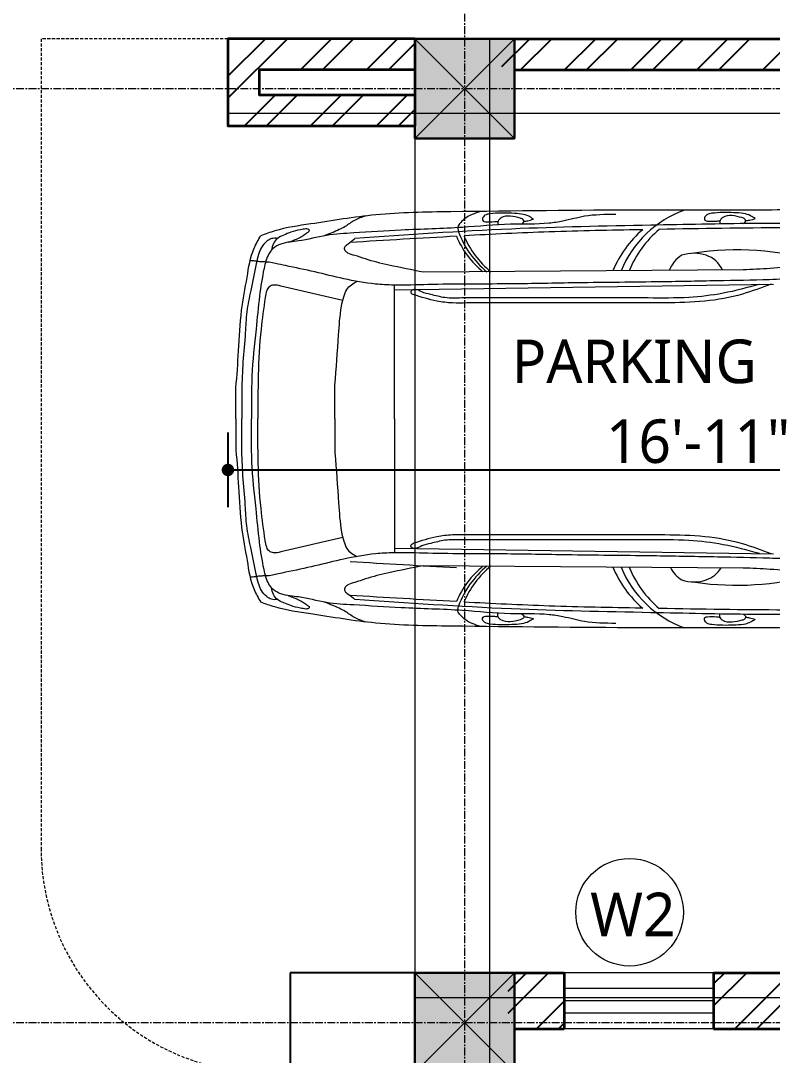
# Model space of a CAD drawing. Header units: inches. Extents: x 130993 to 274375, y -5108 to 103559.
# Drawn here: x 150370.2 to 150490.9, y 48580.2 to 48746.3 of the extents above; entities that cross this region are included whole.
import ezdxf

# ---------------------------------------------------------------- set-up
doc = ezdxf.new("R2010")
doc.units = ezdxf.units.IN
doc.header["$MEASUREMENT"] = 0
doc.header["$PDMODE"] = 2
doc.header["$PDSIZE"] = -3
doc.linetypes.add('CENTER', pattern=[2, 1.25, -0.25, 0.25, -0.25])
doc.linetypes.add('DASHED', pattern=[0.75, 0.5, -0.25])
doc.layers.add('A-HATCH', color=7, linetype='Continuous')
doc.layers.add('Text-internal', color=7, linetype='Continuous')
for name, color, linetype, lineweight in [('A_Grid Name', 216, 'Continuous', 5), ('Center line', 252, 'CENTER', 20), ('Column', 14, 'Continuous', 30), ('Dim-external', 151, 'Continuous', 9), ('Dim-internal', 150, 'Continuous', 9), ('Door-window', 40, 'Continuous', 15), ('FURNITURE', 31, 'Continuous', 13), ('HATCH', 9, 'Continuous', 9), ('sill', 30, 'Continuous', 20), ('Stairs', 134, 'Continuous', 25), ('text window', 212, 'Continuous', 20), ('Wall-Section', 6, 'Continuous', 35)]:
    doc.layers.add(name, color=color, linetype=linetype, lineweight=lineweight)
doc.styles.add('int text 1in-8ft', font='trebuc.ttf', dxfattribs={"height": 7})
doc.dimstyles.new('dim 1in-8ft', dxfattribs={"dimtxt": 7, "dimasz": 2, "dimexe": 6, "dimexo": 6, "dimgap": 1, "dimtad": 1, "dimdec": 0, "dimzin": 0, "dimdsep": 46, "dimlunit": 4, "dimtxsty": 'int text 1in-8ft', "dimblk": 'DOT', "dimcen": 4, "dimdle": 6, "dimclrt": 7, "dimadec": 0, "dimazin": 0, "dimtfac": 1, "dimtdec": 0, "dimtofl": 0, "dimtmove": 0, "dimatfit": 3, "dimfxl": 6, "dimfxlon": 1, "dimtolj": 1, "dimtzin": 0, "dimarcsym": 0})

# ---------------------------------------------------------------- blocks, each defined once
blk = doc.blocks.new('BP')
at = {"layer": 'A_Grid Name'}
for p, q in [((521, 0), (-30, 0)), ((0, 0), (0, -286.82)), ((12, 0), (12, -287.79)), ((521, -12), (-30, -12)), ((521, -154), (0, -154))]:
    blk.add_line(p, q, dxfattribs=at)
blk.add_lwpolyline([(551, -331.26), (551, -317.22), (521, -314.8), (521, -87), (521, -87), (521, 0), (-30, 0), (-30, -14), (0, -14), (0, -272.82), (-30, -270.4), (-30, -284.4)], close=True, dxfattribs=at)
blk = doc.blocks.new('A$C566640F6')
for p, q in [((41.88, 17.91), (3.47, 17.63)), ((0, 15.52), (45.52, 16.19)), ((-6.22, 14.22), (-13.67, 15.97)), ((0, 0), (0, 16.08)), ((30.46, 14.53), (8.07, 14.53)), ((32.49, 13.93), (8.68, 13.93)), ((-19.04, 0), (-19.04, 3.75)), ((-7.15, 0), (-7.15, 4.07)), ((-18.35, 3.4), (-18.35, 0)), ((-17.17, 3.48), (-17.17, 0)), ((-16.4, 3.21), (-16.4, 0)), ((-19.04, 0), (-19.04, -3.75)), ((-18.35, -3.4), (-18.35, 0)), ((-17.17, -3.48), (-17.17, 0)), ((-16.4, -3.21), (-16.4, 0)), ((-7.15, 0), (-7.15, -4.07)), ((0, 0), (0, -16.08)), ((-6.22, -14.22), (-13.67, -15.97)), ((30.46, -14.53), (8.07, -14.53)), ((32.49, -13.93), (8.68, -13.93)), ((0, -15.52), (45.52, -16.19)), ((41.88, -17.91), (3.47, -17.63))]:
    blk.add_line(p, q)
for centre, radius, start, end in [((39.27, 12.82), 13.05, 109.8487, 157.5242), ((18.13, 26.3), 11.12, 200.0378, 230.7676), ((38.3, 12.82), 13.05, 130.5491, 157.5242), ((40.24, 12.82), 13.05, 130.3068, 157.5242), ((17.66, 26.3), 11.12, 203.0588, 230.7676), ((18.6, 26.3), 11.12, 202.7765, 230.7676), ((35.99, 15.54), 4.37, 70.5155, 109.4845), ((41.1, -14.45), 34.75, 73.4587, 98.5365), ((36.49, 16.44), 3.78, 121.2997, 158.0721), ((36.3, 16.42), 3.44, 25.3492, 70.5155), ((17.66, -26.3), 11.12, 129.2324, 156.9412), ((18.13, -26.3), 11.12, 129.2324, 159.9622), ((18.6, -26.3), 11.12, 129.2324, 157.2235), ((38.3, -12.82), 13.05, 202.4758, 229.4509), ((39.27, -12.82), 13.05, 202.4758, 250.1513), ((40.24, -12.82), 13.05, 202.4758, 229.6932), ((36.49, -16.11), 3.78, 207.4581, 238.7003), ((36.3, -16.09), 3.44, 289.4845, 328.4189), ((35.99, -15.21), 4.37, 250.5155, 289.4845), ((41.1, 14.78), 34.75, 261.8365, 285.3266)]:
    blk.add_arc(centre, radius, start, end)
for points, knots in [([(57, 25.1), (51.31, 25.14), (43, 25.06), (27.05, 25.13), (11.41, 24.94), (-1.9, 24.78), (-8.9, 23.56), (-13.57, 22.93), (-15.5, 22.21), (-16.06, 22.01)], [0.0986186, 0.0986186, 0.0986186, 0.0986186, 0.1722401, 0.2845904, 0.4554356, 0.5228586, 0.5816435, 0.614478, 0.6277141, 0.6277141, 0.6277141, 0.6277141]), ([(57.96, 23.34), (56.63, 23.38), (51.66, 23.49), (42.61, 23.52), (29.3, 23.23), (13.34, 22.94), (1.5, 22.11), (-4.78, 21.67)], [0.100205, 0.100205, 0.100205, 0.100205, 0.24841, 0.652007, 1.106107, 1.72636, 2.424739, 2.424739, 2.424739, 2.424739]), ([(29.82, 22.73), (29.75, 22.73), (26.01, 22.66), (18.84, 22.54), (11.76, 22.18), (8.35, 22)], [1.1382315, 1.1382315, 1.1382315, 1.1382315, 1.1457256, 1.5539883, 1.9336642, 1.9336642, 1.9336642, 1.9336642]), ([(58.69, 22.87), (54.74, 22.92), (45.78, 23.01), (36.82, 22.86), (31.8, 22.77)], [0.0692914, 0.0692914, 0.0692914, 0.0692914, 0.5072459, 1.0648991, 1.0648991, 1.0648991, 1.0648991]), ([(64.97, 22.95), (64.98, 22.95), (65.05, 22.92), (65.19, 22.79), (64.81, 22.38), (63.94, 22.08), (62.53, 21.73), (59.97, 21.27), (56.74, 20.39), (53.33, 19.29), (50.66, 18.8), (48.12, 18.35), (45.22, 18.03), (42.96, 17.95), (41.88, 17.91)], [0.0768761, 0.0768761, 0.0768761, 0.0768761, 0.0781832, 0.0851135, 0.0939014, 0.1280431, 0.1945208, 0.2510977, 0.4182102, 0.5656124, 0.6479177, 0.7203087, 0.8512205, 0.9714398, 0.9714398, 0.9714398, 0.9714398]), ([(64.97, -22.95), (64.98, -22.95), (65.05, -22.92), (65.19, -22.79), (64.81, -22.38), (63.94, -22.08), (62.53, -21.73), (59.97, -21.27), (56.74, -20.39), (53.33, -19.29), (50.66, -18.8), (48.12, -18.35), (45.22, -18.03), (42.96, -17.95), (41.88, -17.91)], [0.0768761, 0.0768761, 0.0768761, 0.0768761, 0.0781832, 0.0851135, 0.0939014, 0.1280431, 0.1945208, 0.2510977, 0.4182102, 0.5656124, 0.6479177, 0.7203087, 0.8512205, 0.9714398, 0.9714398, 0.9714398, 0.9714398]), ([(56.98, -25.13), (52.9, -25.16), (43.79, -25.06), (27.05, -25.13), (11.41, -24.94), (-1.9, -24.78), (-8.9, -23.56), (-13.57, -22.93), (-15.5, -22.21), (-16.06, -22.01)], [0.0808297, 0.0808297, 0.0808297, 0.0808297, 0.1722401, 0.2845904, 0.4554356, 0.5228586, 0.5816435, 0.614478, 0.6277141, 0.6277141, 0.6277141, 0.6277141]), ([(57.96, -23.34), (56.63, -23.38), (51.66, -23.49), (42.61, -23.52), (29.3, -23.23), (13.34, -22.94), (1.5, -22.11), (-4.78, -21.67)], [0.100205, 0.100205, 0.100205, 0.100205, 0.24841, 0.652007, 1.106107, 1.72636, 2.424739, 2.424739, 2.424739, 2.424739]), ([(29.82, -22.73), (29.75, -22.73), (26.01, -22.66), (18.84, -22.54), (11.76, -22.18), (8.35, -22)], [1.1382315, 1.1382315, 1.1382315, 1.1382315, 1.1457256, 1.5539883, 1.9336642, 1.9336642, 1.9336642, 1.9336642]), ([(58.69, -22.87), (54.74, -22.92), (45.78, -23.01), (36.82, -22.86), (31.8, -22.77)], [0.0692914, 0.0692914, 0.0692914, 0.0692914, 0.5072459, 1.0648991, 1.0648991, 1.0648991, 1.0648991])]:
    blk.add_open_spline(points, degree=3, knots=knots)
for points in [[(10.34, 24.93), (9.31, 24.55), (8.38, 24.02), (7.82, 23.44), (7.64, 23.21), (7.68, 22.49)], [(26.57, 24.55), (22.82, 24.34), (20.23, 23.76), (18.56, 23.51), (13.93, 23.39), (8.18, 23.01), (0.81, 22.68), (-4.9, 22.34), (-8.16, 22.05), (-11.54, 21.38), (-12.54, 21.26), (-14.58, 20.47), (-15.08, 19.84), (-15.67, 18.09), (-16.21, 14.78), (-16.63, 10.78), (-17.13, 5.14), (-17.17, 3.48)], [(-3.45, 24.39), (-4.82, 23.84), (-5.92, 23.12), (-6.65, 22.74), (-8.4, 22.01)], [(16.68, 24), (16.13, 24.34), (15.26, 24.61), (14.11, 24.7), (11.46, 24.64), (10.87, 24.46), (10.59, 24.07), (10.64, 23.79), (10.94, 23.68)], [(10.94, 23.68), (12.01, 23.7), (12.45, 23.75)], [(15.26, 23.4), (15.47, 23.56), (15.52, 23.79), (15.4, 23.98), (15.09, 24.12), (12.79, 24.14), (12.54, 23.91), (12.43, 23.63), (12.43, 23.36)], [(15.53, 23.74), (16, 23.81), (16.68, 24)], [(43.33, 24.06), (42.78, 24.41), (41.92, 24.68), (40.76, 24.77), (38.11, 24.7), (37.53, 24.53), (37.25, 24.14), (37.29, 23.86), (37.59, 23.75)], [(37.59, 23.75), (38.66, 23.76), (39.11, 23.81)], [(41.91, 23.46), (42.12, 23.62), (42.18, 23.86), (42.06, 24.04), (41.74, 24.18), (39.44, 24.2), (39.19, 23.98), (39.08, 23.69), (39.08, 23.43)], [(42.18, 23.81), (42.65, 23.88), (43.33, 24.06)], [(-10.66, 22.84), (-11.3, 22.72), (-12.45, 22.42), (-13.31, 22.08), (-14.05, 21.69), (-14.55, 21.08), (-14.78, 20.27)], [(-12.73, 21.23), (-12.11, 21.47), (-11.47, 21.75), (-11.03, 21.99), (-10.58, 22.3), (-10.32, 22.49), (-10.23, 22.6), (-10.23, 22.66), (-10.28, 22.74), (-10.4, 22.79), (-10.66, 22.84)], [(-19.04, 3.75), (-18.73, 8.17), (-18.36, 13.05), (-17.71, 17.01), (-16.87, 20.5), (-16.06, 22.01)], [(-14.04, 21.69), (-14.77, 21.66), (-15.33, 21.34), (-15.99, 20.6), (-16.34, 19.76), (-16.6, 18.64), (-17.27, 15.44), (-17.74, 12.85), (-17.92, 10.35), (-18.2, 6.85), (-18.35, 3.4)], [(3.47, 17.63), (-0.69, 18.48), (-3.5, 19.22), (-4.75, 19.63), (-5.6, 19.93), (-5.91, 20.2), (-6, 20.43), (-5.94, 20.71), (-5.58, 21.03), (-4.78, 21.67)], [(68.92, 20.42), (68.39, 20.72), (67.62, 20.89), (65.91, 20.96), (64.1, 20.68), (60.03, 19.69), (56.32, 18.78), (53.33, 17.92), (50.8, 17.3), (50.05, 17.15), (48.38, 16.92), (45.03, 16.73), (38.8, 16.59), (31.46, 16.46), (21.34, 16.34), (13.53, 16.22), (4.02, 16.14), (-0.1, 16.08), (-2.29, 16.2), (-6.09, 16.84), (-9.58, 17.66), (-13.09, 18.42), (-14.29, 18.68), (-15.05, 18.83), (-15.81, 18.86), (-16.33, 18.9), (-16.77, 18.97), (-17.35, 18.99)], [(-7.15, 4.07), (-6.72, 10.09), (-6.36, 13.54), (-6.1, 14.66), (-5.71, 15.57), (-5.18, 16.13), (-4.51, 16.51)], [(43.85, 16.17), (39.47, 15.1), (35.35, 14.6), (30.46, 14.53)], [(45.24, 16.19), (41.79, 15), (37.28, 14.15), (32.49, 13.93)], [(-13.67, 15.97), (-14.54, 16.08), (-15.03, 15.88), (-15.34, 15.42), (-15.53, 14.58), (-16.03, 10.77), (-16.36, 5.29), (-16.4, 3.21)], [(8.07, 14.53), (6.06, 14.57), (4.36, 14.95), (3.27, 15.26), (2.44, 15.56), (2.03, 15.39), (1.97, 15.19), (2.28, 14.93)], [(8.68, 13.93), (6.96, 13.93), (5.08, 14.16), (2.28, 14.93)], [(-14.04, -21.69), (-14.77, -21.66), (-15.33, -21.34), (-15.99, -20.6), (-16.34, -19.76), (-16.6, -18.64), (-17.27, -15.44), (-17.74, -12.85), (-17.92, -10.35), (-18.2, -6.85), (-18.35, -3.4)], [(26.57, -24.55), (22.82, -24.34), (20.23, -23.76), (18.56, -23.51), (13.93, -23.39), (8.18, -23.01), (0.81, -22.68), (-4.9, -22.34), (-8.16, -22.05), (-11.54, -21.38), (-12.54, -21.26), (-14.58, -20.47), (-15.08, -19.84), (-15.67, -18.09), (-16.21, -14.78), (-16.63, -10.78), (-17.13, -5.14), (-17.17, -3.48)], [(-13.67, -15.97), (-14.54, -16.08), (-15.03, -15.88), (-15.34, -15.42), (-15.53, -14.58), (-16.03, -10.77), (-16.36, -5.29), (-16.4, -3.21)], [(-19.04, -3.75), (-18.73, -8.17), (-18.36, -13.05), (-17.71, -17.01), (-16.87, -20.5), (-16.06, -22.01)], [(-7.15, -4.07), (-6.72, -10.09), (-6.36, -13.54), (-6.1, -14.66), (-5.71, -15.57), (-5.18, -16.13), (-4.51, -16.51)], [(8.07, -14.53), (6.06, -14.57), (4.36, -14.95), (3.27, -15.26), (2.44, -15.56), (2.03, -15.39), (1.97, -15.19), (2.28, -14.93)], [(8.68, -13.93), (6.96, -13.93), (5.08, -14.16), (2.28, -14.93)], [(43.85, -16.17), (39.47, -15.1), (35.35, -14.6), (30.46, -14.53)], [(45.24, -16.19), (41.79, -15), (37.28, -14.15), (32.49, -13.93)], [(68.92, -20.42), (68.39, -20.72), (67.62, -20.89), (65.91, -20.96), (64.1, -20.68), (60.03, -19.69), (56.32, -18.78), (53.33, -17.92), (50.8, -17.3), (50.05, -17.15), (48.38, -16.92), (45.03, -16.73), (38.8, -16.59), (31.46, -16.46), (21.34, -16.34), (13.53, -16.22), (4.02, -16.14), (-0.1, -16.08), (-2.29, -16.2), (-6.09, -16.84), (-9.58, -17.66), (-13.09, -18.42), (-14.29, -18.68), (-15.05, -18.83), (-15.81, -18.86), (-16.33, -18.9), (-16.77, -18.97), (-17.35, -18.99)], [(3.47, -17.63), (-0.69, -18.48), (-3.5, -19.22), (-4.75, -19.63), (-5.6, -19.93), (-5.91, -20.2), (-6, -20.43), (-5.94, -20.71), (-5.58, -21.03), (-4.78, -21.67)], [(-10.66, -22.84), (-11.3, -22.72), (-12.45, -22.42), (-13.31, -22.08), (-14.05, -21.69), (-14.55, -21.08), (-14.78, -20.27)], [(-12.73, -21.23), (-12.11, -21.47), (-11.47, -21.75), (-11.03, -21.99), (-10.58, -22.3), (-10.32, -22.49), (-10.23, -22.6), (-10.23, -22.66), (-10.28, -22.74), (-10.4, -22.79), (-10.66, -22.84)], [(-3.45, -24.39), (-4.82, -23.84), (-5.92, -23.12), (-6.65, -22.74), (-8.4, -22.01)], [(10.34, -24.93), (9.31, -24.55), (8.38, -24.02), (7.82, -23.44), (7.64, -23.21), (7.68, -22.49)], [(15.26, -23.4), (15.47, -23.56), (15.52, -23.79), (15.4, -23.98), (15.09, -24.12), (12.79, -24.14), (12.54, -23.91), (12.43, -23.63), (12.43, -23.36)], [(41.91, -23.46), (42.12, -23.62), (42.18, -23.86), (42.06, -24.04), (41.74, -24.18), (39.44, -24.2), (39.19, -23.98), (39.08, -23.69), (39.08, -23.43)], [(16.68, -24), (16.13, -24.34), (15.26, -24.61), (14.11, -24.7), (11.46, -24.64), (10.87, -24.46), (10.59, -24.07), (10.64, -23.79), (10.94, -23.68)], [(10.94, -23.68), (12.01, -23.7), (12.45, -23.75)], [(15.53, -23.74), (16, -23.81), (16.68, -24)], [(43.33, -24.06), (42.78, -24.41), (41.92, -24.68), (40.76, -24.77), (38.11, -24.7), (37.53, -24.53), (37.25, -24.14), (37.29, -23.86), (37.59, -23.75)], [(37.59, -23.75), (38.66, -23.76), (39.11, -23.81)], [(42.18, -23.81), (42.65, -23.88), (43.33, -24.06)]]:
    blk.add_spline(points, degree=3)
for points in [[(7.43, 21.94), (3.17, 21.71), (-1.09, 21.45), (-5.35, 21.2)], [(7.43, -21.94), (3.17, -21.71), (-1.09, -21.45), (-5.35, -21.2)]]:
    blk.add_open_spline(points, degree=3)
blk = doc.blocks.new('grid')
at = {"layer": 'Center line'}
for p, q in [((1, 115), (1, -388.73)), ((-175, -1), (774, -1)), ((-175, -151), (774, -151))]:
    blk.add_line(p, q, dxfattribs=at)
blk = doc.blocks.new('_Dot')
at = {"color": 0, "linetype": 'ByBlock', "lineweight": -2}
blk.add_line((-0.5, 0), (-1, 0), dxfattribs=at)
at = {"color": 0, "linetype": 'ByBlock', "const_width": 0.5}
blk.add_lwpolyline([(-0.25, 0, 1), (0.25, 0, 1)], format="xyb", close=True, dxfattribs=at)
blk = doc.blocks.new('*D331')
at = {"layer": 'Defpoints', "color": 0}
for p in [(150403.5, 48729.41), (150606.5, 48727.41), (150606.5, 48674.16)]:
    blk.add_point(p, dxfattribs=at)
at = {"layer": 'Dim-internal', "color": 0, "lineweight": -2}
for p, q in [((150403.5, 48680.16), (150403.5, 48668.16)), ((150606.5, 48680.16), (150606.5, 48668.16)), ((150405.5, 48674.16), (150604.5, 48674.16))]:
    blk.add_line(p, q, dxfattribs=at)
at = {"layer": 'Dim-internal', "color": 0, "lineweight": -2, "xscale": 2, "yscale": 2, "zscale": 2, "rotation": 180}
blk.add_blockref('_Dot', (150403.5, 48674.16), dxfattribs=at)
at = {"layer": 'Dim-internal', "color": 0, "lineweight": -2, "xscale": 2, "yscale": 2, "zscale": 2}
blk.add_blockref('_Dot', (150606.5, 48674.16), dxfattribs=at)
at = {"layer": 'Dim-internal', "color": 7, "insert": (150479, 48678.73), "char_height": 7, "attachment_point": 5, "style": 'int text 1in-8ft'}
blk.add_mtext('\\A1;16\'-11"', dxfattribs=at)
blk = doc.blocks.new('col')
at = {"layer": 'HATCH'}
h = blk.add_hatch(color=256, dxfattribs=at)
h.dxf.hatch_style = 1
h.paths.add_polyline_path([(-8, -8), (8, -8), (8, 8), (-8, 8)])
at = {"layer": 'Column'}
blk.add_lwpolyline([(-8, -8), (8, -8), (8, 8), (-8, 8)], close=True, dxfattribs=at)
at = {"layer": 'Dim-external'}
for p, q in [((-8, 8), (8, -8)), ((8, 8), (-8, -8))]:
    blk.add_line(p, q, dxfattribs=at)
blk = doc.blocks.new('gridd')
at = {"layer": 'Dim-external'}
for p in [(2, 0), (2, -150)]:
    blk.add_blockref('col', p, dxfattribs=at)

msp = doc.modelspace()

# ---------------------------------------------------------------- hatches: boundary and pattern name
at = {"layer": 'A-HATCH'}
h = msp.add_hatch(dxfattribs=at)
h.set_pattern_fill('ANSI32', color=256, scale=20)
h.set_pattern_definition([(45, (151156.6225, 48525.293), (-5.3033, 5.3033), []), (45, (151160.158, 48525.293), (-5.3033, 5.3033), [])])
h.paths.add_polyline_path([(150433.5, 48743.41), (150403.5, 48743.41), (150403.5, 48729.41), (150433.5, 48729.41), (150433.5, 48734.41), (150408.5, 48734.41), (150408.5, 48738.41), (150433.5, 48738.41)])
h.paths.add_polyline_path([(150601.5, 48743.41), (150447.5, 48743.41), (150447.5, 48738.41), (150601.5, 48738.41)])
h = msp.add_hatch(dxfattribs=at)
h.set_pattern_fill('ANSI32', color=256, scale=20)
h.set_pattern_definition([(45, (151157.6225, 48525.293), (-5.3033, 5.3033), []), (45, (151161.158, 48525.293), (-5.3033, 5.3033), [])])
h.paths.add_polyline_path([(150499.5, 48593.41), (150481.5, 48593.41), (150481.5, 48584.41), (150499.5, 48584.41)])
h.paths.add_polyline_path([(150457.5, 48593.41), (150448.5, 48593.41), (150448.5, 48584.41), (150457.5, 48584.41)])

# ---------------------------------------------------------------- linework, layer by layer
at = {"layer": 'Door-window'}
for p, q in [((150481.5, 48590.91), (150457.5, 48590.91)), ((150481.5, 48588.91), (150457.5, 48588.91)), ((150481.5, 48586.91), (150457.5, 48586.91))]:
    msp.add_line(p, q, dxfattribs=at)
at = {"layer": 'FURNITURE'}
msp.add_open_spline([(150440.19, 48658.42), (150434.5, 48658.74), (150428.8, 48659.08), (150423.11, 48659.42)], degree=3, dxfattribs=at)
at = {"layer": 'sill'}
for p, q in [((150481.5, 48593.41), (150457.5, 48593.41)), ((150481.5, 48584.41), (150457.5, 48584.41))]:
    msp.add_line(p, q, dxfattribs=at)
at = {"layer": 'sill', "linetype": 'DASHED'}
msp.add_lwpolyline([(150403.5, 48743.41), (150373.5, 48743.41), (150373.5, 48613.41, 0.414214), (150409.5, 48577.41), (150433.5, 48577.41)], format="xyb", dxfattribs=at)
at = {"layer": 'Stairs'}
for p, q in [((150413.5, 48593.41), (150413.5, 48472.2)), ((150433.5, 48593.41), (150413.5, 48593.41))]:
    msp.add_line(p, q, dxfattribs=at)
at = {"layer": 'text window', "ltscale": 15}
msp.add_circle((150468, 48603.14), 8.64, dxfattribs=at)
at = {"layer": 'Wall-Section'}
for p, q in [((150433.5, 48743.41), (150433.5, 48729.41)), ((150449.5, 48743.41), (150599.5, 48743.41)), ((150449.5, 48738.41), (150599.5, 48738.41)), ((150449.5, 48593.41), (150457.5, 48593.41)), ((150457.5, 48593.41), (150457.5, 48584.41)), ((150481.5, 48593.41), (150499.5, 48593.41)), ((150481.5, 48593.41), (150481.5, 48584.41)), ((150449.5, 48584.41), (150457.5, 48584.41)), ((150481.5, 48584.41), (150499.5, 48584.41))]:
    msp.add_line(p, q, dxfattribs=at)
for points in [[(150433.5, 48743.41), (150403.5, 48743.41), (150403.5, 48729.41), (150433.5, 48729.41)], [(150433.5, 48738.41), (150408.5, 48738.41), (150408.5, 48734.41), (150433.5, 48734.41)]]:
    msp.add_lwpolyline(points, dxfattribs=at)

# ---------------------------------------------------------------- block references
at = {"layer": 'A_Grid Name'}
msp.add_blockref('BP', (150433.5, 48743.41), dxfattribs=at)
at = {"layer": 'Column'}
for name, p in [('grid', (150440.5, 48736.41)), ('gridd', (150439.5, 48735.41))]:
    msp.add_blockref(name, p, dxfattribs=at)
at = {"layer": 'FURNITURE', "xscale": 1.336810298555065, "yscale": 1.336810298562341, "zscale": 1.33681029855877}
msp.add_blockref('A$C566640F6', (150430.25, 48682.35), dxfattribs=at)

# ---------------------------------------------------------------- texts
at = {"layer": 'text window', "ltscale": 15, "insert": (150459.91, 48606.29), "char_height": 7, "attachment_point": 1, "style": 'int text 1in-8ft'}
msp.add_mtext_dynamic_manual_height_columns('\\pi1.7616;W2', width=16.2552, gutter_width=1, heights=[0], dxfattribs=at)
at = {"layer": 'Text-internal', "insert": (150427.04, 48695.1), "char_height": 7, "width": 80.332, "attachment_point": 1, "style": 'int text 1in-8ft'}
msp.add_mtext('\\pi22.05794;{\\C0;PARKING}', dxfattribs=at)

# ---------------------------------------------------------------- dimensions: what is measured, and where the dimension line sits
at = {"layer": 'Dim-internal'}
dim = msp.add_linear_dim(base=(150606.5, 48674.16), p1=(150403.5, 48729.41), p2=(150606.5, 48727.41), dimstyle='dim 1in-8ft', dxfattribs=at)
dim.commit()
dim.dimension.update_dxf_attribs({"geometry": '*D331', "text_midpoint": (150479, 48674.16), "dimtype": 160})

doc.saveas('drawing.dxf')
